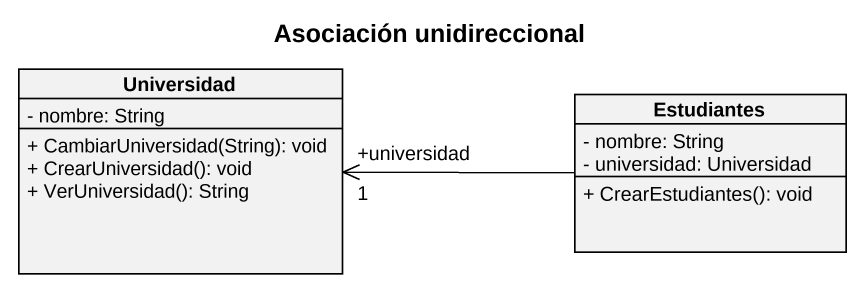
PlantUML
@startuml
title Asociación unidireccional
hide circle
hide empty members
skinparam classAttributeIconSize 0
class Universidad {
  - nombre: String
  + CambiarUniversidad(String): void
  + CrearUniversidad(): void
  + VerUniversidad(): String
}
class Estudiantes {
  - nombre: String
  - universidad: Universidad
  + CrearEstudiantes(): void
}
Estudiantes -left-> "+universidad\n1" Universidad
@enduml
